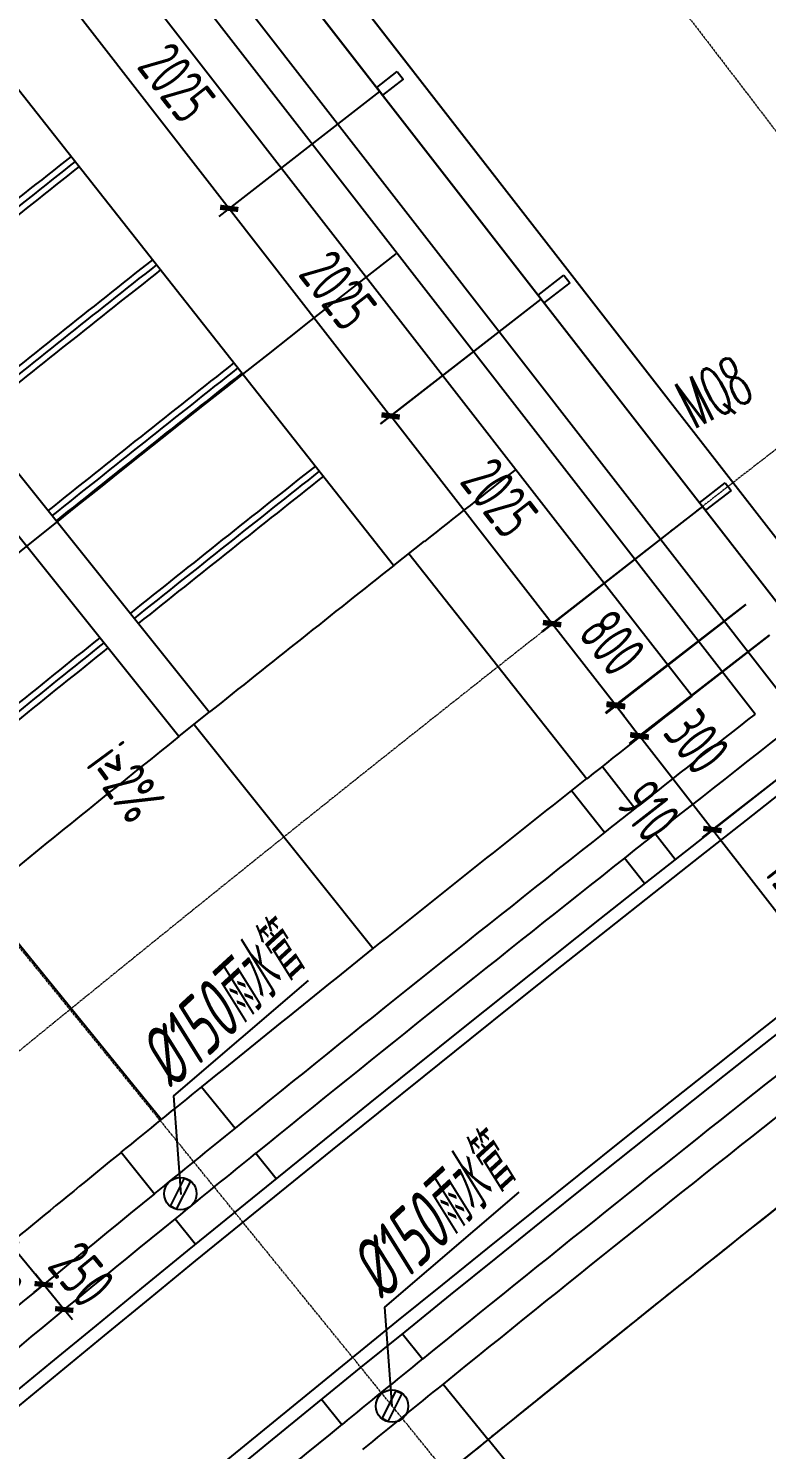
# Model space of a CAD drawing. Header units: millimetres. Extents: x 0 to 12110233, y -6694180 to 0.
# Drawn here: x 11593236 to 11598923, y -6469727 to -6458782 of the extents above; entities that cross this region are included whole.
import ezdxf
from ezdxf.enums import TextEntityAlignment as Align

# ---------------------------------------------------------------- set-up
doc = ezdxf.new("R2010")
doc.units = ezdxf.units.MM
doc.header["$LTSCALE"] = 10
doc.linetypes.add('A1-RG-AXIS-3~4F$0$CENTER', pattern=[50.8, 31.75, -6.35, 6.35, -6.35])
for name, color, linetype in [('A1-RD-3F$0$A-DIMS-1：100', 1, 'Continuous'), ('A1-RD-3F$0$A-GLAZ', 140, 'Continuous'), ('A1-RD-3F$0$A-louban', 5, 'Continuous'), ('A1-RI-F3$0$0P-RW-E', 210, 'Continuous'), ('A1-RI-F3$0$0P-RW-PR-V', 210, 'Continuous'), ('A1-RI-F3$0$A-DIMS-1：100', 1, 'Continuous'), ('A1-RI-F3$0$A-EVAC1', 5, 'Continuous'), ('A1-RI-F3$0$A-SYMB', 4, 'Continuous'), ('A1-RI-F3$0$A-SYMB-AREA', 4, 'Continuous'), ('A1-RI-F3$0$A-SYMB-NAME', 4, 'Continuous'), ('A1-RI-F3$0$A-SYMB-STRS', 1, 'Continuous'), ('A1-RI-F3$0$A-TEXT', 4, 'Continuous'), ('A1-RI-F3$0$A-TEXT1', 4, 'Continuous'), ('A1-RI-F3$0$A1-RI-F3$0$A-DETL-PEN0', 247, 'Continuous'), ('A1-RI-F3$0$A1-RI-F3$0$A-DETL-PEN1', 245, 'Continuous'), ('A1-RI-F3$0$A1-RI-F3$0$A-DETL-PEN2', 233, 'Continuous'), ('A1-RI-F3$0$Crescent canopy$0$A-DETL-PEN0', 247, 'Continuous'), ('A1-RI-F3$0$Crescent canopy$0$A-DETL-PEN1', 245, 'Continuous'), ('A1-RI-F3$0$Crescent canopy$0$A-DETL-PEN2', 233, 'Continuous'), ('A1-RI-F3$0$N-SYMB-DOOR', 13, 'Continuous'), ('A1-RI-F3$0$N-SYMB-DOOR1', 13, 'Continuous'), ('A1-RI-F3$0$N-SYMB-DOOR2', 13, 'Continuous')]:
    doc.layers.add(name, color=color, linetype=linetype)
doc.layers.add('A1-RG-AXIS-3~4F$0$A-GRID', color=1, linetype='A1-RG-AXIS-3~4F$0$CENTER', lineweight=9)
doc.styles.add('A1-RD-3F$0$XD2008', font='xd-hzs.shx', dxfattribs={"width": 0.7, "bigfont": 'xd-hztxt.shx'})
doc.styles.add('A1-RI-F3$0$ECADI', font='gbeitc.shx', dxfattribs={"width": 0.7, "bigfont": 'gbcbig.shx'})
doc.styles.add('A1-RI-F3$0$ECADI-SYM', font='simplex.shx', dxfattribs={"width": 0.7, "bigfont": 'hztxt.shx'})
doc.styles.add('A1-RI-F3$0$XD2008', font='xd-hzs.shx', dxfattribs={"width": 0.7, "bigfont": 'xd-hztxt.shx'})
doc.dimstyles.new('A1-RD-3F$0$XD100$0', dxfattribs={"dimscale": 100, "dimtxt": 3.5, "dimasz": 1, "dimexe": 1, "dimexo": 2, "dimgap": 1, "dimtad": 1, "dimdec": 0, "dimdsep": 46, "dimtxsty": 'A1-RD-3F$0$XD2008', "dimblk1": 'A1-RD-3F$0$_ArchTick', "dimblk2": 'A1-RD-3F$0$_ArchTick', "dimsah": 1, "dimcen": 2.5, "dimclrd": 1, "dimclre": 1, "dimclrt": 4, "dimaunit": 1, "dimadec": 0, "dimazin": 0, "dimtfac": 1, "dimtdec": 0, "dimtix": 1, "dimtmove": 2, "dimatfit": 3, "dimfxl": 0, "dimtolj": 1, "dimtzin": 0, "dimarcsym": 0})
doc.dimstyles.new('A1-RI-F3$0$XD100$0', dxfattribs={"dimscale": 100, "dimtxt": 3.5, "dimasz": 2, "dimexe": 1, "dimexo": 2, "dimgap": 1, "dimtad": 1, "dimdec": 0, "dimdsep": 46, "dimtxsty": 'A1-RI-F3$0$XD2008', "dimblk1": 'A1-RI-F3$0$_ArchTick', "dimblk2": 'A1-RI-F3$0$_ArchTick', "dimsah": 1, "dimcen": 2.5, "dimclrd": 1, "dimclre": 1, "dimclrt": 4, "dimaunit": 1, "dimadec": 0, "dimazin": 0, "dimtfac": 1, "dimtdec": 0, "dimtix": 1, "dimtmove": 2, "dimatfit": 3, "dimfxl": 0, "dimtolj": 1, "dimtzin": 0, "dimarcsym": 0})

# ---------------------------------------------------------------- blocks, each defined once
blk = doc.blocks.new('A1-RD-3F$0$_ArchTick')
at = {"color": 0, "linetype": 'ByBlock', "const_width": 0.4}
blk.add_lwpolyline([(-0.5, -0.5), (0.5, 0.5)], dxfattribs=at)
blk = doc.blocks.new('*D690')
at = {"layer": 'A1-RD-3F$0$A-DIMS-1：100', "color": 1, "linetype": 'ByBlock', "lineweight": -2}
for p, q in [((11598270, -6462588), (11597193, -6463429)), ((11598762, -6463219), (11597685, -6464059)), ((11597271, -6463367), (11597210, -6463288)), ((11597764, -6463998), (11597271, -6463367)), ((11597764, -6463998), (11597825, -6464077))]:
    blk.add_line(p, q, dxfattribs=at)
at = {"layer": 'A1-RD-3F$0$A-DIMS-1：100', "color": 1, "linetype": 'ByBlock', "lineweight": -2, "xscale": 100, "yscale": 100, "zscale": 100}
for p, rotation in [((11597271, -6463367), 307.9703004574731), ((11597764, -6463998), 127.9703004574731)]:
    blk.add_blockref('A1-RD-3F$0$_ArchTick', p, dxfattribs=dict(at, rotation=rotation))
at = {"layer": 'A1-RD-3F$0$A-DIMS-1：100', "color": 4, "linetype": 'ByBlock', "insert": (11597734, -6463513), "char_height": 350, "attachment_point": 5, "rotation": 307.9703, "style": 'A1-RD-3F$0$XD2008'}
blk.add_mtext('\\A1;800', dxfattribs=at)
blk = doc.blocks.new('*D691')
at = {"layer": 'A1-RD-3F$0$A-DIMS-1：100', "color": 1, "linetype": 'ByBlock', "lineweight": -2}
for p, q in [((11598761, -6463218), (11597680, -6464053)), ((11598944, -6463455), (11597863, -6464290)), ((11597759, -6463992), (11597942, -6464229))]:
    blk.add_line(p, q, dxfattribs=at)
at = {"layer": 'A1-RD-3F$0$A-DIMS-1：100', "color": 1, "linetype": 'ByBlock', "lineweight": -2, "xscale": 100, "yscale": 100, "zscale": 100}
for p, rotation in [((11597759, -6463992), 127.6675414319301), ((11597942, -6464229), 307.6675414319301)]:
    blk.add_blockref('A1-RD-3F$0$_ArchTick', p, dxfattribs=dict(at, rotation=rotation))
at = {"layer": 'A1-RD-3F$0$A-DIMS-1：100', "color": 4, "linetype": 'ByBlock', "insert": (11598386, -6464276), "char_height": 350, "attachment_point": 5, "rotation": 307.6675, "style": 'A1-RD-3F$0$XD2008'}
blk.add_mtext('\\A1;300', dxfattribs=at)
blk = doc.blocks.new('*D611')
at = {"layer": 'A1-RD-3F$0$A-DIMS-1：100', "color": 1, "linetype": 'ByBlock', "lineweight": -2}
for p, q in [((11594699, -6457668), (11593461, -6458631)), ((11593540, -6458570), (11594783, -6460168)), ((11595942, -6459267), (11594704, -6460230))]:
    blk.add_line(p, q, dxfattribs=at)
at = {"layer": 'A1-RD-3F$0$A-DIMS-1：100', "color": 1, "linetype": 'ByBlock', "lineweight": -2, "xscale": 100, "yscale": 100, "zscale": 100}
for p, rotation in [((11593540, -6458570), 127.8682724426754), ((11594783, -6460168), 307.8682724426754)]:
    blk.add_blockref('A1-RD-3F$0$_ArchTick', p, dxfattribs=dict(at, rotation=rotation))
at = {"layer": 'A1-RD-3F$0$A-DIMS-1：100', "color": 4, "linetype": 'ByBlock', "insert": (11594379, -6459200), "char_height": 350, "attachment_point": 5, "rotation": 307.8683, "style": 'A1-RD-3F$0$XD2008'}
blk.add_mtext('\\A1;2025', dxfattribs=at)
blk = doc.blocks.new('*D612')
at = {"layer": 'A1-RD-3F$0$A-DIMS-1：100', "color": 1, "linetype": 'ByBlock', "lineweight": -2}
for p, q in [((11595942, -6459267), (11594704, -6460230)), ((11594783, -6460168), (11596026, -6461767)), ((11597185, -6460866), (11595947, -6461828))]:
    blk.add_line(p, q, dxfattribs=at)
at = {"layer": 'A1-RD-3F$0$A-DIMS-1：100', "color": 1, "linetype": 'ByBlock', "lineweight": -2, "xscale": 100, "yscale": 100, "zscale": 100}
for p, rotation in [((11594783, -6460168), 127.8679884602568), ((11596026, -6461767), 307.8679884602568)]:
    blk.add_blockref('A1-RD-3F$0$_ArchTick', p, dxfattribs=dict(at, rotation=rotation))
at = {"layer": 'A1-RD-3F$0$A-DIMS-1：100', "color": 4, "linetype": 'ByBlock', "insert": (11595622, -6460799), "char_height": 350, "attachment_point": 5, "rotation": 307.868, "style": 'A1-RD-3F$0$XD2008'}
blk.add_mtext('\\A1;2025', dxfattribs=at)
blk = doc.blocks.new('*D613')
at = {"layer": 'A1-RD-3F$0$A-DIMS-1：100', "color": 1, "linetype": 'ByBlock', "lineweight": -2}
for p, q in [((11597185, -6460866), (11595948, -6461828)), ((11596027, -6461766), (11597270, -6463365)), ((11598428, -6462464), (11597191, -6463426))]:
    blk.add_line(p, q, dxfattribs=at)
at = {"layer": 'A1-RD-3F$0$A-DIMS-1：100', "color": 1, "linetype": 'ByBlock', "lineweight": -2, "xscale": 100, "yscale": 100, "zscale": 100}
for p, rotation in [((11596027, -6461766), 127.8679884513174), ((11597270, -6463365), 307.8679884513174)]:
    blk.add_blockref('A1-RD-3F$0$_ArchTick', p, dxfattribs=dict(at, rotation=rotation))
at = {"layer": 'A1-RD-3F$0$A-DIMS-1：100', "color": 4, "linetype": 'ByBlock', "insert": (11596866, -6462397), "char_height": 350, "attachment_point": 5, "rotation": 307.868, "style": 'A1-RD-3F$0$XD2008'}
blk.add_mtext('\\A1;2025', dxfattribs=at)
blk = doc.blocks.new('A1-RD-3F$0$chuangkuang')
at = {"linetype": 'ByBlock'}
for p, q in [((11593433, -6456040), (11593631, -6455887)), ((11593631, -6455887), (11593677, -6455946)), ((11593479, -6456099), (11593433, -6456040)), ((11593677, -6455946), (11593479, -6456099))]:
    blk.add_line(p, q, dxfattribs=at)
blk = doc.blocks.new('A1-RG-AXIS-3~4F')
at = {"layer": 'A1-RG-AXIS-3~4F$0$A-GRID', "ltscale": 0.05}
for points in [[(11690526.5, -6414141.6, 0.1045271), (11584753.6, -6473784.9, 0.1045271)], [(11691982.6, -6418505.7, 0.1046376), (11587756.3, -6477270.1)]]:
    blk.add_lwpolyline(points, format="xyb", dxfattribs=at)
at = {"layer": 'A1-RG-AXIS-3~4F$0$A-GRID', "linetype": 'A1-RG-AXIS-3~4F$0$CENTER', "ltscale": 0.05}
for points in [[(11580654, -6435633.4), (11605955.9, -6468659.3)], [(11599551.6, -6473713.4), (11573311.8, -6441427.7)]]:
    blk.add_lwpolyline(points, dxfattribs=at)
blk.add_arc((11778731.9, -6694178.6), 308600, 107.574373, 131.323037, dxfattribs=at)
at = {"layer": 'A1-RG-AXIS-3~4F$0$A-GRID', "ltscale": 0.05}
blk.add_arc((11778731.9, -6694178.6), 301700, 107.53359, 131.336201, dxfattribs=at)
blk = doc.blocks.new('A1-RI-F3$0$mc')
at = {"layer": 'A1-RI-F3$0$N-SYMB-DOOR', "style": 'A1-RI-F3$0$ECADI-SYM', "width": 0.7}
for tag, p in [('门窗主编号1', (55.7, -311.3)), ('门窗主编号2', (667.6, -311.3))]:
    blk.add_attdef(tag, p, '', height=180, dxfattribs=at)
at = {"layer": 'A1-RI-F3$0$N-SYMB-DOOR', "style": 'A1-RI-F3$0$ECADI-SYM', "width": 0.7, "flags": 1}
for tag, p in [('洞口尺寸(宽X高)', (55.6, -717.2)), ('备注', (57.1, -921.2))]:
    blk.add_attdef(tag, p, '', height=180, dxfattribs=at)
at = {"layer": 'A1-RI-F3$0$N-SYMB-DOOR1', "style": 'A1-RI-F3$0$ECADI-SYM', "width": 0.7}
blk.add_attdef('门窗辅编号1', (55.7, -516.1), '', height=180, dxfattribs=at)
at = {"layer": 'A1-RI-F3$0$N-SYMB-DOOR2', "style": 'A1-RI-F3$0$ECADI-SYM', "width": 0.7}
blk.add_attdef('门窗辅编号2', (311.5, -516.1), '', height=180, dxfattribs=at)
blk = doc.blocks.new('A1-RI-F3$0$5erhfh')
at = {"layer": 'A1-RI-F3$0$A-SYMB-AREA', "style": 'A1-RI-F3$0$ECADI', "width": 0.7}
blk.add_attdef('340M2', text='', height=2.5, dxfattribs=at).set_placement((0, 1.25), align=Align.MIDDLE_LEFT)
at = {"layer": 'A1-RI-F3$0$A-SYMB-NAME', "style": 'A1-RI-F3$0$ECADI', "width": 0.7}
blk.add_attdef('CHINESENAME', (-12.29, 3.09), '', height=4.5, dxfattribs=at)
blk = doc.blocks.new('A1-RI-F3$0$A1RUODIANJIAN')
at = {"layer": 'A1-RI-F3$0$A-SYMB-NAME', "linetype": 'ByBlock', "style": 'A1-RI-F3$0$XD2008', "width": 0.7}
blk.add_attdef('A1RUODIANJIAN', (11587156, -6438427), '', height=350, dxfattribs=at)
blk = doc.blocks.new('A1-RI-F3$0$A1-RI-F3$0$CRESCENT')
at = {"layer": 'A1-RI-F3$0$A1-RI-F3$0$A-DETL-PEN0'}
for centre, radius, start, end in [((762046, 422733), 299712, 128.30995, 128.66259), ((762025, 422760), 298666, 128.31, 128.66247), ((761815, 423021), 297319, 128.30951, 128.66218), ((761597, 423291), 295959, 128.30901, 128.66188), ((761527, 423378), 295847, 128.71997, 129.0727)]:
    blk.add_arc(centre, radius, start, end, dxfattribs=at)
at = {"layer": 'A1-RI-F3$0$A1-RI-F3$0$A-DETL-PEN1'}
for radius, start, end in [(291580, 107.79006, 130.53329), (291480, 107.79008, 130.53322), (290140, 107.79045, 130.53224), (290040, 107.79047, 130.53216)]:
    blk.add_arc((761388, 423551), radius, start, end, dxfattribs=at)
at = {"layer": 'A1-RI-F3$0$A1-RI-F3$0$A-DETL-PEN2'}
for p, q in [((581686, 653808), (576112, 660976)), ((581758, 654383), (576773, 660794)), ((581489, 653654), (576069, 660624)), ((580347, 654633), (576016, 660203)), ((578704, 654798), (575043, 659437)), ((577283, 653668), (573588, 658281)), ((577049, 653480), (573354, 658093)), ((578940, 654984), (578704, 654798)), ((578822, 654891), (580191, 653156)), ((581001, 653793), (580347, 654633)), ((577049, 653480), (577283, 653668)), ((577166, 653574), (578547, 651849)), ((580563, 652927), (580309, 653249)), ((580328, 652741), (580074, 653063)), ((580873, 652534), (580718, 652731)), ((580637, 652349), (580482, 652545)), ((576914, 650531), (575520, 652246)), ((577224, 650783), (577483, 650465)), ((576604, 650279), (576862, 649960)), ((577641, 650271), (577798, 650077)), ((577020, 649766), (577177, 649572)), ((578770, 648882), (578927, 648688)), ((579085, 648494), (579432, 648067)), ((578149, 648377), (578306, 648183)), ((581144, 645960), (579432, 648067))]:
    blk.add_line(p, q, dxfattribs=at)
for centre, radius, start, end in [((761380, 423550), 288986, 105.8232, 130.74813), ((761380, 423550), 286271, 105.7964, 131.29161), ((761380, 423550), 285986, 105.79356, 131.34926), ((761388, 423551), 298713, 128.30811, 128.662), ((761388, 423551), 298613, 128.30812, 128.66199), ((761388, 423551), 297700, 128.30821, 128.6619), ((761388, 423551), 297600, 128.30822, 128.66189), ((761388, 423551), 296688, 128.30831, 128.6618), ((761388, 423551), 296588, 128.30832, 128.66179), ((761388, 423551), 295675, 128.30841, 128.6617), ((761388, 423551), 295575, 128.30842, 128.66169), ((761388, 423551), 294700, 128.07602, 128.25018), ((761366, 423579), 291795, 127.53498, 128.24994), ((761388, 423551), 294700, 128.30851, 128.6616), ((761388, 423551), 295675, 128.71983, 129.07283), ((761388, 423551), 295575, 128.71984, 129.07282), ((761381, 423560), 292479, 128.07763, 128.27938), ((761366, 423579), 292045, 128.01906, 128.24997), ((761388, 423551), 294700, 128.71992, 129.07273), ((761445, 423479), 292583, 128.27939, 128.69067), ((761409, 423524), 292115, 128.24996, 128.3088), ((761392, 423545), 292088, 128.30875, 129.02339), ((761409, 423524), 291865, 128.24993, 128.30883), ((761393, 423545), 291838, 128.30878, 129.02333), ((761323, 423632), 292387, 128.69067, 129.02357), ((761393, 423545), 289798, 128.30898, 129.02277), ((761346, 423603), 292424, 129.02358, 129.18033), ((761393, 423545), 289548, 128.30901, 129.0227), ((761346, 423603), 292014, 129.02347, 129.18044), ((761424, 423508), 292546, 129.18034, 129.54929), ((761346, 423603), 291764, 129.0234, 129.1805), ((761432, 423497), 292150, 129.18045, 129.93118), ((761432, 423497), 291900, 129.18052, 129.93115), ((761346, 423603), 289724, 129.02285, 129.18106), ((761346, 423603), 289474, 129.02278, 129.18112), ((761432, 423498), 289860, 129.18107, 129.93094)]:
    blk.add_arc(centre, radius, start, end, dxfattribs=at)
blk = doc.blocks.new('A1-RI-F3$0$_ArchTick')
at = {"color": 0, "linetype": 'ByBlock', "const_width": 0.4}
blk.add_lwpolyline([(-0.5, -0.5), (0.5, 0.5)], dxfattribs=at)
blk = doc.blocks.new('*D535')
at = {"layer": 'A1-RI-F3$0$A-DIMS-1：100', "color": 1, "linetype": 'ByBlock', "lineweight": -2}
for p, q in [((11598946, -6463455), (11597867, -6464295)), ((11597946, -6464233), (11598505, -6464951)), ((11599505, -6464174), (11598426, -6465013))]:
    blk.add_line(p, q, dxfattribs=at)
at = {"layer": 'A1-RI-F3$0$A-DIMS-1：100', "color": 1, "linetype": 'ByBlock', "lineweight": -2, "xscale": 100, "yscale": 100, "zscale": 100}
for p, rotation in [((11597946, -6464233), 127.8895365536457), ((11598505, -6464951), 307.8895365536457)]:
    blk.add_blockref('A1-RI-F3$0$_ArchTick', p, dxfattribs=dict(at, rotation=rotation))
at = {"layer": 'A1-RI-F3$0$A-DIMS-1：100', "color": 4, "linetype": 'ByBlock', "insert": (11598014, -6464807), "char_height": 350, "attachment_point": 5, "rotation": 307.8895, "style": 'A1-RI-F3$0$XD2008'}
blk.add_mtext('\\A1;910', dxfattribs=at)
blk = doc.blocks.new('*D536')
at = {"layer": 'A1-RI-F3$0$A-DIMS-1：100', "color": 1, "linetype": 'ByBlock', "lineweight": -2}
for p, q in [((11599347, -6464297), (11598427, -6465013)), ((11598506, -6464952), (11599452, -6466167)), ((11600293, -6465511), (11599373, -6466228))]:
    blk.add_line(p, q, dxfattribs=at)
at = {"layer": 'A1-RI-F3$0$A-DIMS-1：100', "color": 1, "linetype": 'ByBlock', "lineweight": -2, "xscale": 100, "yscale": 100, "zscale": 100}
for p, rotation in [((11598506, -6464952), 127.9288367533756), ((11599452, -6466167), 307.9288367533756)]:
    blk.add_blockref('A1-RI-F3$0$_ArchTick', p, dxfattribs=dict(at, rotation=rotation))
at = {"layer": 'A1-RI-F3$0$A-DIMS-1：100', "color": 4, "linetype": 'ByBlock', "insert": (11599196, -6465390), "char_height": 350, "attachment_point": 5, "rotation": 307.9288, "style": 'A1-RI-F3$0$XD2008'}
blk.add_mtext('\\A1;1540', dxfattribs=at)
blk = doc.blocks.new('*D549')
at = {"layer": 'A1-RI-F3$0$A-DIMS-1：100', "color": 1, "linetype": 'ByBlock', "lineweight": -2}
for p, q in [((11593066, -6468160), (11593016, -6468201)), ((11593094, -6468138), (11593354, -6468455)), ((11593326, -6468477), (11593276, -6468518))]:
    blk.add_line(p, q, dxfattribs=at)
at = {"layer": 'A1-RI-F3$0$A-DIMS-1：100', "color": 1, "linetype": 'ByBlock', "lineweight": -2, "xscale": 100, "yscale": 100, "zscale": 100}
for p, rotation in [((11593094, -6468138), 129.3648120917004), ((11593354, -6468455), 309.3648120917004)]:
    blk.add_blockref('A1-RI-F3$0$_ArchTick', p, dxfattribs=dict(at, rotation=rotation))
at = {"layer": 'A1-RI-F3$0$A-DIMS-1：100', "color": 4, "linetype": 'ByBlock', "insert": (11592956, -6468421), "char_height": 350, "attachment_point": 5, "rotation": 309.3648, "style": 'A1-RI-F3$0$XD2008'}
blk.add_mtext('\\A1;410', dxfattribs=at)
blk = doc.blocks.new('*D550')
at = {"layer": 'A1-RI-F3$0$A-DIMS-1：100', "color": 1, "linetype": 'ByBlock', "lineweight": -2}
for p, q in [((11593354, -6468455), (11593290, -6468377)), ((11593354, -6468455), (11593512, -6468648)), ((11593276, -6468518), (11593276, -6468518)), ((11593435, -6468711), (11593435, -6468711)), ((11593512, -6468648), (11593576, -6468725))]:
    blk.add_line(p, q, dxfattribs=at)
at = {"layer": 'A1-RI-F3$0$A-DIMS-1：100', "color": 1, "linetype": 'ByBlock', "lineweight": -2, "xscale": 100, "yscale": 100, "zscale": 100}
for p, rotation in [((11593354, -6468455), 309.3773712445642), ((11593512, -6468648), 129.3773712445642)]:
    blk.add_blockref('A1-RI-F3$0$_ArchTick', p, dxfattribs=dict(at, rotation=rotation))
at = {"layer": 'A1-RI-F3$0$A-DIMS-1：100', "color": 4, "linetype": 'ByBlock', "insert": (11593646, -6468377), "char_height": 350, "attachment_point": 5, "rotation": 309.3774, "style": 'A1-RI-F3$0$XD2008'}
blk.add_mtext('\\A1;250', dxfattribs=at)
blk = doc.blocks.new('A1-RI-F3$0$ysd-ll')
at = {"layer": 'A1-RI-F3$0$0P-RW-PR-V'}
blk.add_lwpolyline([(-25, 120), (25, 120), (25, -120), (-25, -120)], close=True, dxfattribs=at)
blk.add_circle((0, 0), 125, dxfattribs=at)
blk = doc.blocks.new('A1-RI-F3$0$Crescent canopy$0$CRESCENT')
at = {"layer": 'A1-RI-F3$0$Crescent canopy$0$A-DETL-PEN0'}
for centre, radius, start, end in [((762046, 422733), 299712, 128.30995, 128.66259), ((762025, 422760), 298666, 128.31, 128.66247), ((761815, 423021), 297319, 128.30951, 128.66218), ((761597, 423291), 295959, 128.30901, 128.66188), ((761527, 423378), 295847, 128.71997, 129.0727)]:
    blk.add_arc(centre, radius, start, end, dxfattribs=at)
at = {"layer": 'A1-RI-F3$0$Crescent canopy$0$A-DETL-PEN1'}
for radius, start, end in [(291580, 107.79006, 130.53329), (291480, 107.79008, 130.53322), (290140, 107.79045, 130.53224), (290040, 107.79047, 130.53216)]:
    blk.add_arc((761388, 423551), radius, start, end, dxfattribs=at)
at = {"layer": 'A1-RI-F3$0$Crescent canopy$0$A-DETL-PEN2'}
for p, q in [((581686, 653808), (576112, 660976)), ((581757, 654384), (576773, 660794)), ((581489, 653654), (576069, 660624)), ((580347, 654633), (576016, 660203)), ((578704, 654798), (575043, 659437)), ((577283, 653668), (573588, 658281)), ((577049, 653480), (573354, 658093)), ((578940, 654984), (578704, 654798)), ((578822, 654891), (580191, 653156)), ((581001, 653793), (580347, 654633)), ((577049, 653480), (577283, 653668)), ((577166, 653574), (578547, 651849)), ((580563, 652927), (580309, 653249)), ((580328, 652741), (580074, 653063)), ((580873, 652534), (580718, 652731)), ((580637, 652349), (580482, 652545)), ((576914, 650531), (575520, 652246)), ((577224, 650783), (577483, 650465)), ((576604, 650279), (576862, 649960)), ((577641, 650271), (577798, 650077)), ((577020, 649766), (577177, 649572)), ((578770, 648882), (578927, 648688)), ((579085, 648494), (579432, 648067)), ((578149, 648377), (578306, 648183)), ((581144, 645960), (579432, 648067))]:
    blk.add_line(p, q, dxfattribs=at)
for centre, radius, start, end in [((761388, 423551), 298713, 128.30811, 128.662), ((761388, 423551), 298613, 128.30812, 128.66199), ((761388, 423551), 297700, 128.30821, 128.6619), ((761388, 423551), 297600, 128.30822, 128.66189), ((761388, 423551), 296688, 128.30831, 128.6618), ((761388, 423551), 296588, 128.30832, 128.66179), ((761388, 423551), 295675, 128.30841, 128.6617), ((761388, 423551), 295575, 128.30842, 128.66169), ((761388, 423551), 294700, 128.07602, 128.25018), ((761366, 423579), 291795, 127.53498, 128.24994), ((761388, 423551), 294700, 128.30851, 128.6616), ((761388, 423551), 295675, 128.71983, 129.07283), ((761388, 423551), 295575, 128.71984, 129.07282), ((761381, 423560), 292479, 128.07763, 128.27938), ((761366, 423579), 292045, 128.01906, 128.24997), ((761388, 423551), 294700, 128.71992, 129.07273), ((761445, 423479), 292583, 128.27939, 128.69067), ((761409, 423524), 292115, 128.24996, 128.3088), ((761392, 423545), 292088, 128.30875, 129.02339), ((761409, 423524), 291865, 128.24993, 128.30883), ((761393, 423545), 291838, 128.30878, 129.02333), ((761323, 423632), 292387, 128.69067, 129.02357), ((761393, 423545), 289798, 128.30898, 129.02277), ((761346, 423603), 292424, 129.02358, 129.18033), ((761393, 423545), 289548, 128.30901, 129.0227), ((761346, 423603), 292014, 129.02347, 129.18044), ((761424, 423508), 292546, 129.18034, 129.54929), ((761346, 423603), 291764, 129.0234, 129.1805), ((761390, 423548), 288994, 128.30906, 129.02256), ((761432, 423497), 292150, 129.18045, 129.93118), ((761432, 423497), 291900, 129.18052, 129.93115), ((761346, 423603), 289724, 129.02285, 129.18106), ((761346, 423603), 289474, 129.02278, 129.18112), ((761432, 423498), 289860, 129.18107, 129.93094), ((761390, 423548), 286279, 128.30935, 129.02181), ((761371, 423571), 288964, 129.02257, 129.1812)]:
    blk.add_arc(centre, radius, start, end, dxfattribs=at)
blk = doc.blocks.new('A1-RD-3F')
at = {"linetype": 'ByBlock'}
blk.add_lwpolyline([(11596077.1, -6459114.6), (11596123.1, -6459173.8), (11595965.3, -6459296.6), (11595919.2, -6459237.4), (11596077.1, -6459114.6)], dxfattribs=at)
at = {"layer": 'A1-RD-3F$0$A-GLAZ', "ltscale": 0.25}
for p, q in [((11592167.1, -6454412), (11599103.6, -6463332.6)), ((11592588.1, -6454464.8), (11599156.3, -6462911.6))]:
    blk.add_line(p, q, dxfattribs=at)
at = {"layer": 'A1-RD-3F$0$A-louban'}
blk.add_lwpolyline([(11599886.9, -6431539.1, 0.0010212), (11598815.6, -6432271.8), (11599013.3, -6432560.7, 0.0021008), (11596821.2, -6434080.1), (11596618.8, -6433794.5, 0.0010212), (11595556.7, -6434540.6), (11595758, -6434826.9, 0.0012516), (11594461.9, -6435746.2), (11594256.9, -6435462.5, 0.0010212), (11593201.7, -6436218.2), (11593405.6, -6436502.7, 0.00796), (11585265.2, -6442556.7), (11591833.5, -6451130.2, -0.0000802), (11592786.2, -6450400.5), (11594671.5, -6452861.4, 0.0021656), (11592588.1, -6454464.8), (11599156.3, -6462911.6, -0.0824084)], format="xyb", dxfattribs=at)
at = {"linetype": 'ByBlock'}
for p in [(3729.1, -4795.8), (4972.1, -6394.4)]:
    blk.add_blockref('A1-RD-3F$0$chuangkuang', p, dxfattribs=at)
at = {"layer": 'A1-RD-3F$0$A-DIMS-1：100', "color": 3, "linetype": 'ByBlock'}
for p1, p2, distance, picture, middle in [((11594857.1, -6457545.6), (11596100.1, -6459144.2), -1668.1, '*D611', (11594378.8, -6459200.1)), ((11596100.1, -6459144.2), (11597343.2, -6460742.8), -1668.1, '*D612', (11595621.9, -6460798.7)), ((11597343.2, -6460742.8), (11598586.2, -6462341.4), -1667.1, '*D613', (11596865.7, -6462396.7)), ((11598919.4, -6463095.7), (11598427.2, -6462465.1), 1466.1, '*D690', (11597734.3, -6463513.3))]:
    dim = blk.add_aligned_dim(p1=p1, p2=p2, distance=distance, dimstyle='A1-RD-3F$0$XD100$0', override={"dimasz": 1}, dxfattribs=at)
    dim.commit()
    dim.dimension.update_dxf_attribs({"geometry": picture, "text_midpoint": middle})
dim = blk.add_linear_dim(base=(11597942.1, -6464228.9), p1=(11598919.4, -6463095.7), p2=(11599102.6, -6463333), angle=307.66754, dimstyle='A1-RD-3F$0$XD100$0', override={"dimasz": 1}, dxfattribs=at)
dim.commit()
dim.dimension.update_dxf_attribs({"geometry": '*D691', "text_midpoint": (11598385.9, -6464275.6), "dimtype": 129})
blk = doc.blocks.new('A1-RI-F3')
at = {"layer": 'A1-RI-F3$0$A-EVAC1'}
blk.add_arc((11778731.9, -6694178.6), 296587.5, 128.01674, 130.594843, dxfattribs=at)
at = {"layer": 'A1-RI-F3$0$A-SYMB'}
for points in [[(11594412.5, -6467762.7), (11594355.8, -6467001.4), (11595393, -6466115.3)], [(11596037.6, -6469391.4), (11595980.8, -6468630.1), (11597018.1, -6467744)]]:
    blk.add_lwpolyline(points, dxfattribs=at)
at = {"layer": 'A1-RI-F3$0$A-SYMB-STRS'}
blk.add_lwpolyline([(11593567.1, -6464447.9, 0, 0, 0), (11594516.9, -6465644.3, 80, 0, 0), (11594703.5, -6465879.3, 0, 0, 0)], format="xyseb", dxfattribs=at)
for name, p in [('A1-RG-AXIS-3~4F', (0, 0)), ('A1-RI-F3$0$Crescent canopy$0$CRESCENT', (11017346, -7117715.9))]:
    blk.add_blockref(name, p)
at = {"color": 3, "linetype": 'ByBlock'}
blk.add_blockref('A1-RD-3F', (0, 0), dxfattribs=at)
at = {"layer": 'A1-RI-F3$0$0P-RW-E', "rotation": 333.1909708781442}
for p in [(11594407.4, -6467755.9), (11596037.6, -6469391.4)]:
    blk.add_blockref('A1-RI-F3$0$ysd-ll', p, dxfattribs=at)
at = {"layer": 'A1-RI-F3$0$A-SYMB-NAME', "linetype": 'ByBlock', "rotation": 306.3838552566613}
blk.add_blockref('A1-RI-F3$0$A1RUODIANJIAN', (9903587.9, 6683135.4), dxfattribs=at).add_auto_attribs({'A1RUODIANJIAN': 'i≥2%'})
at = {"layer": 'A1-RI-F3$0$A-TEXT'}
ref = blk.add_blockref('A1-RI-F3$0$5erhfh', (11595457.4, -6466355.2), dxfattribs=dict(at, xscale=100.000000000231, yscale=100.000000000231, zscale=100.000000000231, rotation=42.58844230870347))
ref.add_attrib('CHINESENAME', '%%c150雨水管', (11594343.5, -6466959.7), dxfattribs={"layer": 'A1-RI-F3$0$A-SYMB-NAME', "height": 450, "rotation": 42.58844, "style": 'A1-RI-F3$0$ECADI', "width": 0.7})
ref = blk.add_blockref('A1-RI-F3$0$5erhfh', (11597082.4, -6467983.9), dxfattribs=dict(at, xscale=100.000000000231, yscale=100.000000000231, zscale=100.000000000231, rotation=42.58844230870347))
ref.add_attrib('CHINESENAME', '%%c150雨水管', (11595968.5, -6468588.4), dxfattribs={"layer": 'A1-RI-F3$0$A-SYMB-NAME', "height": 450, "rotation": 42.58844, "style": 'A1-RI-F3$0$ECADI', "width": 0.7})
at = {"layer": 'A1-RI-F3$0$Crescent canopy$0$A-DETL-PEN2'}
blk.add_blockref('A1-RI-F3$0$A1-RI-F3$0$CRESCENT', (11017346, -7117715.9), dxfattribs=at)
at = {"layer": 'A1-RI-F3$0$N-SYMB-DOOR'}
ref = blk.add_blockref('A1-RI-F3$0$mc', (11598079.6, -6461492), dxfattribs=dict(at, xscale=1.499999999156396, yscale=1.499999999156396, rotation=27.15055400611745))
ref.add_attrib('门窗主编号1', 'MQ8', (11598367, -6461869.4), dxfattribs={"height": 375, "rotation": 27.15055, "style": 'A1-RI-F3$0$ECADI-SYM', "width": 0.5})
at = {"layer": 'A1-RI-F3$0$A-TEXT1', "style": 'A1-RI-F3$0$ECADI', "width": 0.7}
for tag, p in [('（-0.050）', (11743140.2, -6434229.8)), ('（结构标高）', (11749919, -6434229.8))]:
    blk.add_attdef(tag, p, '', height=321.4, dxfattribs=at)
at = {"layer": 'A1-RI-F3$0$A-DIMS-1：100', "linetype": 'ByBlock'}
for base, p1, p2, angle, picture, middle in [((11598505, -6464951.4), (11599103.6, -6463332.6), (11599662.4, -6464050.7), 307.88954, '*D535', (11598013.9, -6464806.9)), ((11593353.6, -6468454.6), (11593220.4, -6468033.6), (11593480.4, -6468350.6), 309.36481, '*D549', (11592955.9, -6468421.3))]:
    dim = blk.add_linear_dim(base=base, p1=p1, p2=p2, angle=angle, dimstyle='A1-RI-F3$0$XD100$0', override={"dimasz": 1, "dimadec": 2, "dimazin": 2}, dxfattribs=at)
    dim.commit()
    dim.dimension.update_dxf_attribs({"geometry": picture, "text_midpoint": middle, "dimtype": 129})
for p1, p2, distance, picture, middle in [((11599504.6, -6464173.6), (11600451.2, -6465388.3), -1266.4, '*D536', (11599195.9, -6465390.3)), ((11593430.9, -6468391.2), (11593589.5, -6468584.5), -100, '*D550', (11593645.5, -6468376.8))]:
    dim = blk.add_aligned_dim(p1=p1, p2=p2, distance=distance, dimstyle='A1-RI-F3$0$XD100$0', override={"dimasz": 1, "dimadec": 2, "dimazin": 2}, dxfattribs=at)
    dim.commit()
    dim.dimension.update_dxf_attribs({"geometry": picture, "text_midpoint": middle})

msp = doc.modelspace()

# ---------------------------------------------------------------- block references
msp.add_blockref('A1-RI-F3', (0, 0))

doc.saveas('drawing.dxf')
